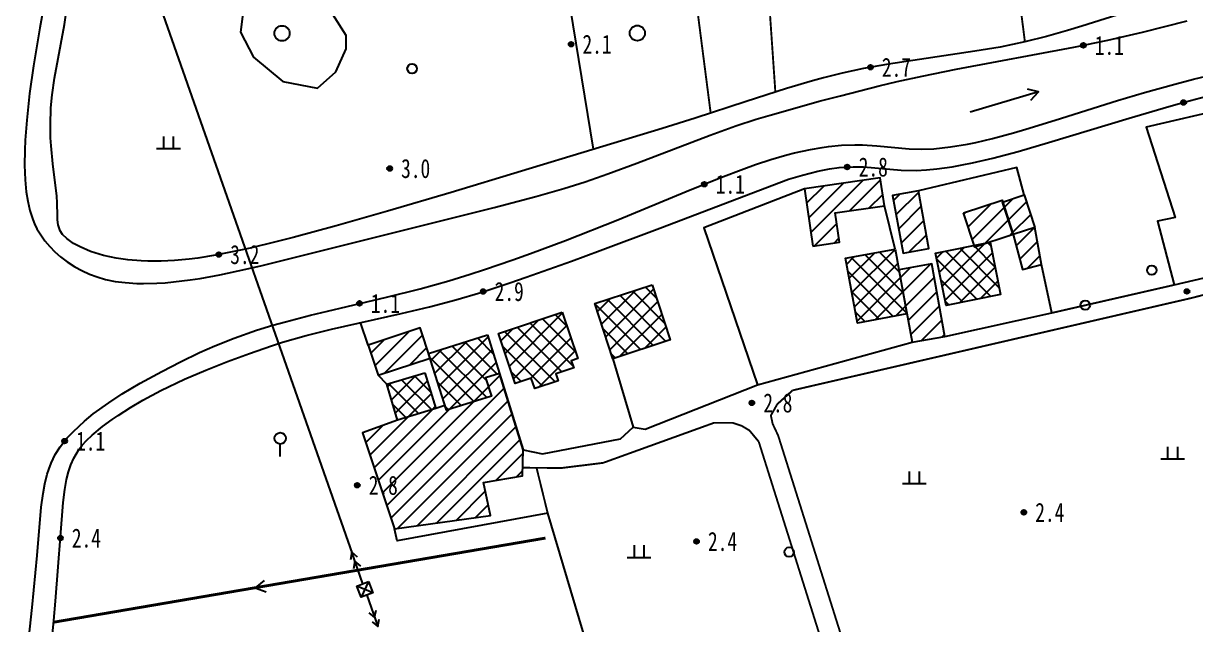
# Model space of a CAD drawing. Header units: metres. Extents: x 494039 to 619385, y 3351420 to 3402703.
# Drawn here: x 584954.8 to 585201.3, y 3394730.4 to 3394856.7 of the extents above; entities that cross this region are included whole.
import ezdxf
from ezdxf.enums import TextEntityAlignment as Align

# ---------------------------------------------------------------- set-up
doc = ezdxf.new("R2010")
doc.units = ezdxf.units.M
for name, pattern in [('2450', [0]), ('8521', [0]), ('9610', [0])]:
    doc.linetypes.add(name, pattern=pattern)
for name, color, linetype in [('210100', 130, 'Continuous'), ('220200', 130, 'Continuous'), ('261301', 141, 'Continuous'), ('310300', 8, 'Continuous'), ('310500', 8, 'Continuous'), ('380202', 8, '2450'), ('420500', 8, 'Continuous'), ('510301', 8, 'Continuous'), ('510303', 8, 'Continuous'), ('541000', 8, 'Continuous'), ('720100', 8, 'Continuous'), ('760201', 8, '8521'), ('810100', 8, '9610'), ('810200', 8, 'Continuous'), ('810302', 8, 'Continuous'), ('810401', 8, 'Continuous'), ('810501', 8, 'Continuous')]:
    doc.layers.add(name, color=color, linetype=linetype)
pattern_1 = [(45, (0, 0), (-1.767766953, 1.767766953), []), (135, (0, 0), (-1.767766953, -1.767766953), [])]
pattern_2 = [(45, (0, 0), (-1.767766953, 1.767766953), [])]

# ---------------------------------------------------------------- blocks, each defined once
blk = doc.blocks.new('gc170')
at = {"linetype": 'Continuous'}
blk.add_circle((0, 0), 0.5, dxfattribs=at)
blk = doc.blocks.new('gu')
at = {"flags": 128}
for points in [[(3.75, 0), (-3.75, 0)], [(2.71, -0.6), (3.75, 0), (3.75, 0), (2.71, 0.6)]]:
    blk.add_lwpolyline(points, dxfattribs=at)
blk = doc.blocks.new('p_point')
for radius in [0.25, 0.2, 0.15, 0.1, 0.05]:
    blk.add_circle((0, 0), radius)
blk.add_point((0, 0))
blk = doc.blocks.new('vm')
at = {"linetype": 'Continuous'}
for p, q in [((-0.5, 0), (-0.5, 1.3)), ((0.5, 1.3), (0.5, 0)), ((1.25, 0), (-1.25, 0))]:
    blk.add_line(p, q, dxfattribs=at)
blk = doc.blocks.new('gc325')
blk.add_line((0, 0), (0, 1.3))
blk.add_circle((0, 1.9), 0.6)
blk = doc.blocks.new('v1')
blk.add_circle((0, 0), 0.8)
blk = doc.blocks.new('gc013a')
at = {"linetype": 'Continuous'}
blk.add_line((0.5, 0), (4, 0), dxfattribs=at)
at = {"linetype": 'Continuous', "flags": 128}
for points in [[(2.31, -0.4), (3, 0), (2.31, 0.4)], [(3.31, -0.4), (4, 0), (3.31, 0.4)]]:
    blk.add_lwpolyline(points, dxfattribs=at)
blk = doc.blocks.new('1-3&1-4')
at = {"layer": '310300', "linetype": 'Continuous'}
h = blk.add_hatch(dxfattribs=at)
h.set_pattern_fill('ANSI31', color=8, scale=20, style=0)
h.set_pattern_definition(pattern_2)
h.paths.add_polyline_path([(585120.8235, 3394809.8883), (585126.4326, 3394810.7102), (585125.5294, 3394816.874), (585135.8547, 3394818.3869), (585134.9936, 3394824.2642), (585119.0592, 3394821.9294)])
h = blk.add_hatch(dxfattribs=at)
h.set_pattern_fill('ANSI31', color=8, scale=20, style=0)
h.set_pattern_definition(pattern_2)
h.paths.add_polyline_path([(585143.0245, 3394821.5215), (585137.5977, 3394820.5349), (585139.8055, 3394808.3905), (585145.2323, 3394809.3771)])
h = blk.add_hatch(dxfattribs=at)
h.set_pattern_fill('ANSI31', color=8, scale=20, style=0)
h.set_pattern_definition(pattern_2)
h.paths.add_polyline_path([(585162.9568, 3394812.3377), (585160.7296, 3394819.1483), (585165.2852, 3394820.6381), (585167.5124, 3394813.8275)])
h = blk.add_hatch(dxfattribs=at)
h.set_pattern_fill('ANSI31', color=8, scale=20, style=0)
h.set_pattern_definition(pattern_2)
h.paths.add_polyline_path([(585152.4987, 3394816.9041), (585160.5974, 3394819.5525), (585162.9568, 3394812.3377), (585154.8581, 3394809.6893)])
h = blk.add_hatch(dxfattribs=at)
h.set_pattern_fill('ANSI31', color=8, scale=20, style=0)
h.set_pattern_definition(pattern_2)
h.paths.add_polyline_path([(585162.9568, 3394812.3377), (585164.905, 3394804.9741), (585168.8903, 3394806.0285), (585167.5124, 3394813.8275)])
h = blk.add_hatch(dxfattribs=at)
h.set_pattern_fill('ANSI31', color=8, scale=20, style=0)
h.set_pattern_definition(pattern_2)
h.paths.add_polyline_path([(585141.6964, 3394789.6813), (585148.5853, 3394790.9337), (585145.8145, 3394806.1746), (585138.9256, 3394804.9222)])
h = blk.add_hatch(dxfattribs=at)
h.set_pattern_fill('ANSI31', color=8, scale=20, style=0)
h.set_pattern_definition(pattern_2)
h.paths.add_polyline_path([(585029.3958, 3394782.7507), (585040.3262, 3394786.3631), (585038.2245, 3394792.7222), (585027.2942, 3394789.1099)])
h = blk.add_hatch(dxfattribs=at)
h.set_pattern_fill('ANSI31', color=8, scale=20, style=0)
h.set_pattern_definition(pattern_2)
h.paths.add_polyline_path([(585033.5053, 3394773.3449), (585026.1427, 3394770.6759), (585032.8632, 3394750.4855), (585053.0472, 3394753.2792), (585051.5607, 3394760.2538), (585059.7913, 3394761.5954), (585059.9373, 3394767.0677), (585054.9518, 3394783.1315), (585052.0203, 3394782.203), (585053.2289, 3394778.3872), (585043.7984, 3394775.4002), (585043.4746, 3394776.4228), (585041.5304, 3394775.7512)])
at = {"layer": '310500', "linetype": 'Continuous'}
h = blk.add_hatch(dxfattribs=at)
h.set_pattern_fill('ANSI37', color=8, scale=20, style=0)
h.set_pattern_definition(pattern_1)
h.paths.add_polyline_path([(585158.0849, 3394810.712), (585160.282, 3394799.7264), (585148.8302, 3394797.4361), (585146.6331, 3394808.4217)])
h = blk.add_hatch(dxfattribs=at)
h.set_pattern_fill('ANSI37', color=8, scale=20, style=0)
h.set_pattern_definition(pattern_1)
h.paths.add_polyline_path([(585138.1429, 3394809.2274), (585140.6138, 3394795.636), (585130.1887, 3394793.7408), (585127.7178, 3394807.3322)])
h = blk.add_hatch(dxfattribs=at)
h.set_pattern_fill('ANSI37', color=8, scale=20, style=0)
h.set_pattern_definition(pattern_1)
h.paths.add_polyline_path([(585087.0342, 3394801.7371), (585090.8011, 3394790.1737), (585078.7433, 3394786.2457), (585074.9764, 3394797.809)])
h = blk.add_hatch(dxfattribs=at)
h.set_pattern_fill('ANSI37', color=8, scale=20, style=0)
h.set_pattern_definition(pattern_1)
h.paths.add_polyline_path([(585068.143, 3394796.0225), (585071.3923, 3394786.2797), (585070.0282, 3394785.8248), (585070.5348, 3394784.3058), (585066.7707, 3394783.0505), (585067.2582, 3394781.5887), (585062.3645, 3394779.9567), (585061.6218, 3394782.1836), (585058.2261, 3394781.0511), (585054.7255, 3394791.5477)])
h = blk.add_hatch(dxfattribs=at)
h.set_pattern_fill('ANSI37', color=8, scale=20, style=0)
h.set_pattern_definition(pattern_1)
h.paths.add_polyline_path([(585052.3793, 3394791.2534), (585054.9518, 3394783.1315), (585052.0203, 3394782.203), (585053.2289, 3394778.3872), (585043.7984, 3394775.4002), (585040.0174, 3394787.338)])
h = blk.add_hatch(dxfattribs=at)
h.set_pattern_fill('ANSI37', color=8, scale=20, style=0)
h.set_pattern_definition(pattern_1)
h.paths.add_polyline_path([(585039.2657, 3394783.3038), (585041.5304, 3394775.7512), (585033.5053, 3394773.3449), (585031.2407, 3394780.8974)])
at = {"layer": '210100', "color": 141, "linetype": 'Continuous', "flags": 128}
for points, elevation in [([(584959.2052, 3394860.7713), (584958.3029, 3394855.744), (584956.9807, 3394847.7908), (584956.1412, 3394841.9279), (584955.5259, 3394836.3562), (584955.2206, 3394832.1677), (584955.1286, 3394830.071), (584955.0868, 3394826.9396), (584955.1183, 3394825.3858), (584955.1917, 3394823.8437), (584955.4253, 3394821.3087), (584955.7343, 3394819.3221), (584956.1776, 3394817.3838), (584956.7854, 3394815.5062), (584957.1621, 3394814.5948), (584957.6828, 3394813.5386), (584958.4652, 3394812.2422), (584959.3664, 3394811.0026), (584960.37, 3394809.8237), (584961.4617, 3394808.7111), (584962.6295, 3394807.6717), (584964.0217, 3394806.6009), (584965.6224, 3394805.5637), (584967.1385, 3394804.7389), (584968.7025, 3394804.025), (584970.3062, 3394803.4242), (584972.1135, 3394802.8989), (584974.1497, 3394802.4858), (584976.2156, 3394802.2219), (584978.6526, 3394802.068), (584980.0542, 3394802.0425), (584982.8683, 3394802.105), (584984.6295, 3394802.2106), (584986.3885, 3394802.3609), (584989.8899, 3394802.7829), (584991.9803, 3394803.1064), (584996.126, 3394803.8697), (585001.6049, 3394805.0497), (585005.0116, 3394805.8463), (585053.7822, 3394818.0401), (585062.5923, 3394820.3552), (585068.4303, 3394822.0102), (585072.9752, 3394823.4293), (585077.724, 3394825.074), (585083.7865, 3394827.325), (585099.2371, 3394833.2161), (585104.6502, 3394835.1472), (585108.9257, 3394836.5404), (585111.8547, 3394837.4301), (585118.481, 3394839.3196), (585122.1767, 3394840.3232), (585126.6208, 3394841.4956), (585134.7905, 3394843.5588), (585138.5145, 3394844.4505), (585143.7891, 3394845.6338), (585150.9517, 3394847.0731), (585175.6959, 3394851.664), (585182.8468, 3394853.1382), (585190.1651, 3394854.8635), (585199.5331, 3394857.2635)], 1.2211), ([(584954.4001, 3394713.133), (584956.6535, 3394733.953), (584957.7031, 3394744.8995), (584958.578, 3394755.0714), (584958.9533, 3394757.8925), (584959.3402, 3394759.9658), (584959.8497, 3394761.9863), (584960.1603, 3394762.972), (584960.6417, 3394764.256), (584961.53, 3394766.1066), (584962.5555, 3394767.7297), (584964.0456, 3394769.6035), (584965.3303, 3394770.9718), (584967.6662, 3394773.1298), (584969.5024, 3394774.6232), (584972.788, 3394776.9937), (584975.6266, 3394778.8272), (584979.409, 3394781.0734), (584983.9545, 3394783.585), (584987.8732, 3394785.6089), (584991.842, 3394787.5188), (584995.0554, 3394788.95), (584999.1269, 3394790.59), (585003.8251, 3394792.2157), (585007.2972, 3394793.272), (585009.9198, 3394794.0106), (585015.1999, 3394795.3882), (585018.7377, 3394796.2559), (585031.1588, 3394799.1879), (585038.2335, 3394800.9381), (585044.2561, 3394802.5925), (585048.7729, 3394803.9791), (585051.7667, 3394804.9569), (585057.723, 3394807.0091), (585061.4296, 3394808.3429), (585068.8156, 3394811.1018), (585079.8416, 3394815.4401), (585094.2036, 3394821.4032), (585101.4427, 3394824.3217), (585106.2991, 3394826.1512), (585108.7413, 3394827.0118), (585112.0168, 3394828.0843), (585115.3201, 3394829.0486), (585116.9845, 3394829.481), (585120.3446, 3394830.2241), (585122.7501, 3394830.6331), (585124.1209, 3394830.8166), (585126.8777, 3394831.0732), (585129.6461, 3394831.1691), (585131.2656, 3394831.1428), (585134.3065, 3394830.9421), (585141.0582, 3394830.3298), (585143.5723, 3394830.2575), (585146.246, 3394830.3577), (585148.0224, 3394830.5134), (585149.7946, 3394830.7304), (585153.3284, 3394831.3196), (585155.0908, 3394831.6794), (585158.6083, 3394832.5032), (585162.9946, 3394833.684), (585165.6221, 3394834.4515), (585171.7444, 3394836.3508), (585184.8482, 3394840.5244), (585190.5625, 3394842.2034), (585196.9152, 3394843.9262), (585200.8904, 3394844.9449), (585208.8559, 3394846.8717)], 1.1752)]:
    blk.add_lwpolyline(points, dxfattribs=dict(at, elevation=elevation))
at = {"layer": '220200', "color": 141, "linetype": 'Continuous', "const_width": 0.6, "elevation": 2.8282, "flags": 128}
blk.add_lwpolyline([(585064.5981, 3394748.5503), (584961.1548, 3394730.8666)], dxfattribs=at)
at = {"layer": '310300', "color": 8, "linetype": 'Continuous', "flags": 128}
for points, elevation in [([(585120.8235, 3394809.8883), (585126.4326, 3394810.7102), (585125.5294, 3394816.874), (585135.8547, 3394818.3869), (585134.9936, 3394824.2642), (585119.0592, 3394821.9294)], 6.1831), ([(585152.4987, 3394816.9041), (585160.5974, 3394819.5525), (585162.9568, 3394812.3377), (585154.8581, 3394809.6893)], 7.7465), ([(585162.9568, 3394812.3377), (585164.905, 3394804.9741), (585168.8903, 3394806.0285), (585167.5124, 3394813.8275)], 6.4064), ([(585029.3958, 3394782.7507), (585040.3262, 3394786.3631), (585038.2245, 3394792.7222), (585027.2942, 3394789.1099)], 6.028), ([(585033.5053, 3394773.3449), (585026.1427, 3394770.6759), (585032.8632, 3394750.4855), (585053.0472, 3394753.2792), (585051.5607, 3394760.2538), (585059.7913, 3394761.5954), (585059.9373, 3394767.0677), (585054.9518, 3394783.1315), (585052.0203, 3394782.203), (585053.2289, 3394778.3872), (585043.7984, 3394775.4002), (585043.4746, 3394776.4228), (585041.5304, 3394775.7512)], 5.6558)]:
    blk.add_lwpolyline(points, close=True, dxfattribs=dict(at, elevation=elevation))
for points in [[(585143.0245, 3394821.5215), (585137.5977, 3394820.5349), (585139.8055, 3394808.3905), (585145.2323, 3394809.3771)], [(585162.9568, 3394812.3377), (585160.7296, 3394819.1483), (585165.2852, 3394820.6381), (585167.5124, 3394813.8275)], [(585141.6964, 3394789.6813), (585148.5853, 3394790.9337), (585145.8145, 3394806.1746), (585138.9256, 3394804.9222)]]:
    blk.add_lwpolyline(points, close=True, dxfattribs=at)
at = {"layer": '310500', "color": 8, "linetype": 'Continuous', "flags": 128}
for points, elevation in [([(585158.0849, 3394810.712), (585160.282, 3394799.7264), (585148.8302, 3394797.4361), (585146.6331, 3394808.4217)], 14.4723), ([(585138.1429, 3394809.2274), (585140.6138, 3394795.636), (585130.1887, 3394793.7408), (585127.7178, 3394807.3322)], 11.5688), ([(585087.0342, 3394801.7371), (585090.8011, 3394790.1737), (585078.7433, 3394786.2457), (585074.9764, 3394797.809)], 14.3142), ([(585068.143, 3394796.0225), (585071.3923, 3394786.2797), (585070.0282, 3394785.8248), (585070.5348, 3394784.3058), (585066.7707, 3394783.0505), (585067.2582, 3394781.5887), (585062.3645, 3394779.9567), (585061.6218, 3394782.1836), (585058.2261, 3394781.0511), (585054.7255, 3394791.5477)], 14.947), ([(585052.3793, 3394791.2534), (585054.9518, 3394783.1315), (585052.0203, 3394782.203), (585053.2289, 3394778.3872), (585043.7984, 3394775.4002), (585040.0174, 3394787.338)], 11.8201), ([(585039.2657, 3394783.3038), (585041.5304, 3394775.7512), (585033.5053, 3394773.3449), (585031.2407, 3394780.8974)], 10.1823)]:
    blk.add_lwpolyline(points, close=True, dxfattribs=dict(at, elevation=elevation))
at = {"layer": '380202', "color": 8, "linetype": '2450', "flags": 128}
for points, elevation in [([(585207.8144, 3394838.8228), (585190.9209, 3394834.8604), (585197.0106, 3394815.8758), (585193.2904, 3394815.1529), (585196.7977, 3394801.7415), (585219.0057, 3394806.9691), (585221.4129, 3394809.086)], 5.7568), ([(585165.2852, 3394820.6381), (585163.7233, 3394826.4412), (585143.0245, 3394821.5215)], 5.7316), ([(585119.0592, 3394821.9294), (585097.8767, 3394813.7696), (585109.1899, 3394780.7458), (585141.6964, 3394789.6813)], 5.7568), ([(585138.1429, 3394809.2274), (585135.8547, 3394818.3869)], 5.7316), ([(585148.5853, 3394790.9337), (585171.0935, 3394795.8637), (585168.8903, 3394806.0285)], 5.7568), ([(585078.7433, 3394786.2457), (585083.0493, 3394771.8841), (585085.5969, 3394771.4201), (585109.1899, 3394780.7458)], 5.7568), ([(585080.6459, 3394683.3586), (585085.6232, 3394684.777), (585065.067, 3394753.7844), (585033.4326, 3394747.9599), (585032.8632, 3394750.4855)], 3.3636)]:
    blk.add_lwpolyline(points, dxfattribs=dict(at, elevation=elevation))
blk.add_lwpolyline([(585054.9518, 3394783.1315), (585059.9373, 3394767.0677), (585063.9514, 3394766.2573), (585080.3416, 3394769.3806), (585083.0493, 3394771.8841)], dxfattribs=at)
at = {"layer": '420500', "color": 8, "linetype": 'Continuous', "const_width": 0.4, "elevation": 3.4024, "flags": 128}
for points in [[(585116.5716, 3394779.5908), (585200.5098, 3394799.0095), (585242.1837, 3394809.8258)], [(585171.0935, 3394795.8637), (585196.7977, 3394801.7415)]]:
    blk.add_lwpolyline(points, dxfattribs=at)
at = {"layer": '420500', "color": 8, "linetype": 'Continuous', "const_width": 0.4, "flags": 128}
for points in [[(585116.5716, 3394779.5908), (585113.3392, 3394776.6852), (585111.9977, 3394774.313), (585112.364, 3394772.5641), (585113.5254, 3394770.101)], [(585059.8376, 3394763.3289), (585068.0486, 3394763.2829), (585076.7128, 3394764.3516), (585100.0125, 3394772.7575), (585103.9579, 3394772.7603), (585105.8538, 3394772.1375), (585107.4769, 3394771.1769), (585109.4389, 3394768.8125)], [(585109.4389, 3394768.8125), (585122.3729, 3394727.7907), (585132.3216, 3394696.4667)], [(585113.5254, 3394770.101), (585126.4581, 3394729.0834), (585145.2572, 3394669.8932), (585188.5118, 3394534.0234), (585200.0648, 3394496.3944)]]:
    blk.add_lwpolyline(points, dxfattribs=at)
at = {"layer": '510303', "color": 8, "linetype": 'Continuous'}
for p, q in [((585027.3576, 3394739.403), (585025.8786, 3394736.1125)), ((585028.2711, 3394737.0356), (585024.9652, 3394738.4798))]:
    blk.add_line(p, q, dxfattribs=at)
at = {"layer": '510303', "color": 8, "linetype": 'Continuous', "elevation": 3.0467, "flags": 128}
blk.add_lwpolyline([(585027.3576, 3394739.403), (585028.2711, 3394737.0356), (585025.8786, 3394736.1125), (585024.9652, 3394738.4798)], close=True, dxfattribs=at)
at = {"layer": '541000', "color": 8, "linetype": 'Continuous'}
blk.add_line((584916.5034, 3395050.9747), (585023.9648, 3394745.3049), dxfattribs=at)
at = {"layer": '760201', "color": 8, "linetype": '8521', "flags": 128}
blk.add_lwpolyline([(585624.489, 3395066.4554), (585617.4071, 3395064.4583), (585610.3005, 3395062.5432), (585598.9346, 3395059.7529), (585594.2469, 3395058.5301), (585591.1507, 3395057.6171), (585589.6157, 3395057.1165), (585588.0917, 3395056.5786), (585586.0807, 3395055.7907), (585584.0991, 3395054.9039), (585582.6364, 3395054.1596), (585581.4077, 3395053.4628), (585579.2639, 3395052.0697), (585577.9023, 3395051.0465), (585576.0001, 3395049.3723), (585574.8515, 3395048.1614), (585573.8222, 3395046.8708), (585573.3596, 3395046.194), (585572.5549, 3395044.7727), (585572.2547, 3395044.1129), (585571.7491, 3395042.7456), (585571.2896, 3395041.0912), (585570.8454, 3395038.9136), (585570.3672, 3395035.6566), (585569.9929, 3395031.7421), (585569.774, 3395027.8232), (585569.6474, 3395022.5942), (585569.6369, 3395019.3251), (585569.6669, 3395016.0561), (585569.8292, 3395009.5211), (585569.9822, 3395005.7828), (585570.3955, 3394998.6799), (585570.6729, 3394994.8954), (585571.2593, 3394988.2761), (585571.8393, 3394983.0769), (585572.6178, 3394977.148), (585572.9847, 3394973.6135), (585573.1201, 3394971.0392), (585573.0992, 3394968.7828), (585572.9435, 3394966.8451), (585572.7174, 3394965.3513), (585572.278, 3394963.4156), (585571.538, 3394961.1576), (585570.9136, 3394959.7188), (585570.1797, 3394958.3551), (585569.2987, 3394957.0462), (585568.1897, 3394955.7382), (585567.5862, 3394955.1293), (585566.2949, 3394953.9894), (585564.183, 3394952.4436), (585562.6824, 3394951.5018), (585561.5182, 3394950.8337), (585560.3268, 3394950.1935), (585557.8808, 3394948.9818), (585554.1162, 3394947.289), (585543.7117, 3394942.9223), (585538.5064, 3394940.7795), (585531.0175, 3394937.7836), (585525.8141, 3394935.8107), (585521.2088, 3394934.1931), (585516.4628, 3394932.687), (585513.8046, 3394931.8997), (585508.4504, 3394930.4093), (585503.0479, 3394929.0235), (585497.5871, 3394927.7589), (585494.3736, 3394927.0975), (585487.0764, 3394925.745), (585483.0097, 3394924.9004), (585480.3489, 3394924.2301), (585477.7517, 3394923.425), (585475.2427, 3394922.4334), (585473.241, 3394921.4185), (585472.1054, 3394920.7215), (585467.9276, 3394917.848), (585466.0962, 3394916.7194), (585464.2152, 3394915.685), (585462.2844, 3394914.7632), (585461.2997, 3394914.3514), (585459.6959, 3394913.7715), (585457.761, 3394913.2236), (585456.58, 3394912.96), (585454.1832, 3394912.5617), (585452.9713, 3394912.4212), (585450.5297, 3394912.2467), (585448.0752, 3394912.2054), (585445.6206, 3394912.2927), (585443.1788, 3394912.5109), (585441.9667, 3394912.6717), (585439.2095, 3394913.1856), (585437.07, 3394913.7359), (585435.6602, 3394914.1579), (585432.5207, 3394915.2122), (585425.9379, 3394917.5257), (585423.4906, 3394918.2648), (585422.0787, 3394918.6275), (585419.3334, 3394919.1767), (585417.9465, 3394919.3878), (585415.1508, 3394919.7076), (585411.6261, 3394919.9543), (585409.5009, 3394920.0383), (585404.8839, 3394920.0941), (585400.4806, 3394919.9938), (585397.7324, 3394919.7918), (585396.4742, 3394919.6439), (585394.3967, 3394919.2981), (585392.5687, 3394918.8647), (585391.5167, 3394918.5593), (585390.4731, 3394918.2188), (585388.4112, 3394917.443), (585385.3846, 3394916.0747), (585382.4471, 3394914.4965), (585379.6177, 3394912.7295), (585377.5104, 3394911.2272), (585375.2808, 3394909.4336), (585372.5277, 3394907.0008), (585367.7111, 3394902.6165), (585366.4817, 3394901.56), (585364.5893, 3394900.0423), (585362.9506, 3394898.8619), (585361.0354, 3394897.6667), (585359.4173, 3394896.8073), (585357.7482, 3394896.0461), (585355.6902, 3394895.2695), (585354.6373, 3394894.937), (585352.5048, 3394894.3691), (585349.6208, 3394893.7591), (585340.8827, 3394892.2298), (585337.5822, 3394891.4759), (585335.0683, 3394890.7402), (585333.4077, 3394890.1922), (585325.5876, 3394887.3444), (585322.2797, 3394886.2124), (585319.7719, 3394885.4714), (585318.5052, 3394885.1516), (585315.9641, 3394884.6484), (585313.7311, 3394884.3628), (585311.4817, 3394884.2124), (585308.6967, 3394884.2152), (585306.0455, 3394884.4038), (585304.4585, 3394884.5844), (585300.7639, 3394885.1388), (585291.8199, 3394886.6984), (585288.6675, 3394887.12), (585286.0405, 3394887.3364), (585283.9384, 3394887.3845), (585282.887, 3394887.3564), (585280.6714, 3394887.1719), (585278.2594, 3394886.8054), (585275.6602, 3394886.2549), (585272.2756, 3394885.3456), (585270.4479, 3394884.7807), (585266.834, 3394883.5473), (585262.0736, 3394881.7595), (585249.0859, 3394876.6249), (585244.9225, 3394875.0971), (585240.7356, 3394873.7247), (585235.9148, 3394872.3355), (585230.2436, 3394870.8561), (585209.0552, 3394865.7052), (585202.5719, 3394863.9817), (585195.8717, 3394861.9827), (585177.3646, 3394856.0876), (585174.3941, 3394855.1886), (585169.9203, 3394853.9169), (585165.4124, 3394852.7886), (585160.1803, 3394851.7278), (585154.9069, 3394850.8398), (585136.748, 3394848.1252), (585131.4828, 3394847.2015), (585126.9636, 3394846.2449), (585123.0551, 3394845.2557), (585120.7224, 3394844.6092), (585115.3042, 3394842.9972), (585106.8288, 3394840.2994), (585096.0595, 3394836.792), (585089.1207, 3394834.603)], dxfattribs=at)
for points, elevation in [([(584961.8625, 3394820.4109), (584961.0039, 3394827.2162), (584960.6597, 3394830.9539), (584960.5588, 3394832.6506), (584960.4976, 3394835.3612), (584960.6309, 3394838.9534), (584960.8919, 3394841.6842), (584961.3998, 3394845.1888), (584963.4585, 3394856.4758), (584964.2328, 3394861.9245), (584964.9, 3394868.0092), (584966.2826, 3394882.2204)], 2.5761), ([(585115.7124, 3394823.9824), (585118.6592, 3394824.833), (585121.8591, 3394825.6558), (585124.331, 3394826.1489), (585126.3184, 3394826.4134), (585129.2883, 3394826.5699), (585131.4973, 3394826.5228), (585139.3837, 3394825.8652), (585142.5448, 3394825.8177), (585144.714, 3394825.9273), (585146.8751, 3394826.1325), (585150.1039, 3394826.5868), (585152.2496, 3394826.9691), (585154.3908, 3394827.4032), (585158.6626, 3394828.3939), (585163.9879, 3394829.7983), (585170.3649, 3394831.6351), (585187.3439, 3394836.806), (585194.4487, 3394838.901), (585198.1269, 3394839.931), (585205.4924, 3394841.8886), (585212.8741, 3394843.7138), (585218.7979, 3394845.0548), (585221.769, 3394845.6711), (585226.2416, 3394846.5031), (585228.4873, 3394846.8663), (585231.2462, 3394847.2498), (585235.303, 3394847.6777), (585237.3391, 3394847.8373), (585241.4212, 3394848.0549), (585245.5105, 3394848.1363), (585249.6005, 3394848.0678), (585253.1745, 3394847.8625), (585256.2308, 3394847.5543), (585259.4487, 3394847.0684), (585262.1445, 3394846.5157), (585264.5593, 3394845.8874), (585265.7496, 3394845.5234), (585267.6244, 3394844.8638), (585268.7335, 3394844.4162), (585270.3777, 3394843.6679), (585272.3844, 3394842.6241), (585274.7276, 3394841.2359), (585277.0055, 3394839.7231), (585279.2207, 3394838.1048), (585282.4246, 3394835.5094), (585284.4755, 3394833.6804), (585287.2992, 3394830.9102), (585289.352, 3394828.6849), (585291.3208, 3394826.3926), (585293.6884, 3394823.4533), (585296.4232, 3394819.8426), (585299.0677, 3394816.1625), (585302.0595, 3394811.7998), (585305.3652, 3394806.7346), (585307.7582, 3394802.8789), (585310.827, 3394797.6171), (585313.891, 3394792.0265), (585318.0468, 3394784.1186), (585324.491, 3394771.6486), (585329.2751, 3394762.6595), (585331.759, 3394758.2347), (585333.0386, 3394756.0507), (585335.7049, 3394751.7629), (585337.1084, 3394749.6718), (585338.5732, 3394747.6267), (585340.113, 3394745.6377), (585341.2631, 3394744.2594), (585343.2637, 3394742.0246), (585345.7669, 3394739.419), (585347.4779, 3394737.7127), (585353.561, 3394731.8029), (585356.5604, 3394728.8082), (585359.0497, 3394726.1735), (585361.0334, 3394723.9034), (585363.4534, 3394720.8293), (585365.4075, 3394718.0988), (585368.1745, 3394713.8792), (585370.4965, 3394710.0329), (585372.7011, 3394706.1155), (585373.7586, 3394704.1331), (585375.9235, 3394699.813), (585377.7869, 3394695.7585), (585381.6218, 3394686.9565), (585384.0067, 3394681.7127), (585386.8536, 3394675.8212), (585393.7639, 3394661.8233), (585395.728, 3394657.6606), (585399.1604, 3394650.1196), (585402.867, 3394641.6921), (585407.8812, 3394629.8187), (585411.2634, 3394621.2563), (585413.0622, 3394616.3171), (585414.1806, 3394613.0888), (585419.0435, 3394598.4969), (585421.5539, 3394591.2376), (585423.9698, 3394584.865), (585425.2889, 3394581.7267), (585426.3473, 3394579.4028), (585427.1699, 3394577.7139), (585428.8138, 3394574.5645), (585431.1792, 3394570.374), (585434.5912, 3394564.7235), (585441.5517, 3394553.4747), (585443.5391, 3394550.0959), (585446.0245, 3394545.6292), (585450.0781, 3394537.8556), (585453.3065, 3394531.2941), (585457.0012, 3394523.3214), (585459.036, 3394518.6045), (585460.1248, 3394515.9185), (585461.2129, 3394512.9927), (585462.0225, 3394510.4874), (585462.6347, 3394508.1815), (585462.9743, 3394506.5485), (585463.1752, 3394505.3124), (585463.8307, 3394499.7879), (585464.1232, 3394497.8374), (585464.3834, 3394496.5248), (585464.9507, 3394494.2753), (585465.6905, 3394491.8977), (585466.4732, 3394489.7086), (585468.8742, 3394483.6504), (585471.3618, 3394476.9849)], 2.6013), ([(585089.1207, 3394834.603), (585044.7931, 3394821.1845), (585031.3538, 3394817.2178), (585020.5708, 3394814.1624), (585011.5532, 3394811.728), (585007.937, 3394810.7999), (585002.4988, 3394809.4861), (584999.7711, 3394808.8786), (584995.2073, 3394807.9713), (584991.5345, 3394807.3761), (584989.6884, 3394807.1366), (584986.624, 3394806.8495), (584983.8158, 3394806.7262), (584981.0011, 3394806.7387), (584979.5958, 3394806.7978), (584976.7988, 3394807.0299), (584974.3075, 3394807.3827), (584971.7006, 3394807.9322), (584969.8685, 3394808.4588), (584968.9652, 3394808.7716), (584966.7504, 3394809.7238), (584965.3934, 3394810.4676), (584963.9611, 3394811.4617), (584963.0748, 3394812.3487), (584962.585, 3394813.1158), (584962.4094, 3394813.5185), (584962.1611, 3394814.3739), (584962.0085, 3394815.4385), (584961.9636, 3394816.2301), (584961.9522, 3394818.9903), (584961.8625, 3394820.4109)], 3.0364), ([(584957.6403, 3394703.8608), (584959.5132, 3394716.4812), (584960.5708, 3394724.8048), (584961.2283, 3394731.2051), (584961.5876, 3394735.2833), (584963.1969, 3394756.0019), (584963.5174, 3394758.758), (584963.8911, 3394760.8457), (584964.3069, 3394762.4842), (584964.8095, 3394763.9637), (584965.405, 3394765.3155), (584966.3932, 3394767.0183), (584967.1594, 3394768.0387), (584968.1058, 3394769.0814), (584969.2825, 3394770.1888), (584971.492, 3394771.9971), (584973.4709, 3394773.4553), (584974.735, 3394774.3258), (584977.3165, 3394775.9839), (584979.9588, 3394777.5423), (584983.7426, 3394779.567), (584988.7164, 3394781.9226), (584993.2167, 3394783.8494), (584997.7693, 3394785.6569), (585002.3631, 3394787.3578), (585006.9949, 3394788.9441), (585009.3261, 3394789.686), (585014.2996, 3394791.1132), (585019.5961, 3394792.4372), (585034.2539, 3394795.7269), (585040.2327, 3394797.1288), (585045.7325, 3394798.5776), (585050.992, 3394800.1659), (585057.0829, 3394802.1764), (585060.5495, 3394803.3734), (585070.0524, 3394806.7677), (585076.085, 3394808.9747), (585088.6764, 3394813.6647), (585115.7124, 3394823.9824)], 3.0364)]:
    blk.add_lwpolyline(points, dxfattribs=dict(at, elevation=elevation))
at = {"layer": '810100', "color": 8, "linetype": '9610', "elevation": 3.5141, "flags": 128}
for points in [[(585042.7182, 3394929.1684), (585049.9727, 3394884.7874), (585065.4544, 3394886.4541), (585074.6509, 3394830.2356)], [(585027.2942, 3394789.1099), (585025.6971, 3394793.8324)], [(585031.2407, 3394780.8974), (585029.3958, 3394782.7507)]]:
    blk.add_lwpolyline(points, dxfattribs=at)
at = {"layer": '810100', "color": 8, "linetype": '9610', "elevation": 3.6928, "flags": 128}
blk.add_lwpolyline([(585008.7644, 3394867.6599), (585004.4912, 3394867.2229), (585001.3704, 3394862.0853), (585000.4685, 3394854.8622), (585003.2044, 3394849.583), (585009.3961, 3394844.4532), (585016.6427, 3394843.0896), (585020.5519, 3394846.4833), (585022.701, 3394851.3582), (585022.7256, 3394854.1246), (585017.5934, 3394862.286)], close=True, dxfattribs=at)
at = {"layer": '810200', "color": 8, "linetype": 'Continuous', "const_width": 0.4, "flags": 128}
blk.add_lwpolyline([(585086.6762, 3394935.8831), (585099.3303, 3394837.8881)], dxfattribs=at)
for points, elevation in [([(585112.9392, 3394842.241), (585110.2878, 3394880.6229), (585161.1393, 3394886.3336), (585165.4124, 3394852.7886)], 3.2335), ([(585065.067, 3394753.7844), (585062.7231, 3394763.3127)], 3.3822)]:
    blk.add_lwpolyline(points, dxfattribs=dict(at, elevation=elevation))
at = {"layer": '261301', "color": 141, "linetype": 'Continuous', "xscale": 2, "yscale": 2}
for p, rotation in [((585161.0907, 3394840.1524, 2.6597), 16.54129154542687), ((585010.9804, 3394739.3843, 3.0959), 189.7005963898643)]:
    blk.add_blockref('gu', p, dxfattribs=dict(at, rotation=rotation))
at = {"layer": '510301', "color": 8, "linetype": 'Continuous', "xscale": 2, "yscale": 2}
for p in [(585036.5468, 3394847.1853, 4.1293), (585192.091, 3394804.8294, 3.6162), (585178.1018, 3394797.4743, 3.6162), (585115.8419, 3394745.6176, 2.8651)]:
    blk.add_blockref('gc170', p, dxfattribs=at)
at = {"layer": '541000', "color": 8, "linetype": 'Continuous', "xscale": 2, "yscale": 2}
for p, rotation in [((585026.5288, 3394738.0118), 109.3696564660512), ((585026.7066, 3394737.5032), 289.1796820886319)]:
    blk.add_blockref('gc013a', p, dxfattribs=dict(at, rotation=rotation))
at = {"layer": '720100', "color": 8, "linetype": 'Continuous', "xscale": 2, "yscale": 2, "zscale": 2}
for p in [(585069.983, 3394852.3134, 2.0937), (585177.6943, 3394852.0768, 1.1), (585132.93, 3394847.4705, 2.6853), (585198.7794, 3394840.0686, 2.8639), (585031.8465, 3394826.2048, 3.0471), (585128.0665, 3394826.5223, 2.7746), (585098.0032, 3394822.9068, 1.1), (584995.9142, 3394808.1242, 3.1733), (585051.5148, 3394800.3648, 2.8639), (585199.4837, 3394800.3785, 2.8741), (585025.4894, 3394797.8701, 1.1), (585108.0001, 3394776.95, 2.8195), (584963.5035, 3394768.9283, 1.1), (585025.038, 3394759.6461, 2.7643), (585165.1798, 3394753.963, 2.3674), (584962.6115, 3394748.559, 2.38), (585096.3702, 3394747.8506, 2.3867)]:
    blk.add_blockref('p_point', p, dxfattribs=at)
at = {"layer": '810302', "color": 8, "linetype": 'Continuous', "xscale": 2, "yscale": 2}
for p in [(584985.3369, 3394830.3144, 3.5681), (585196.4777, 3394765.1067, 3.8025), (585142.1537, 3394759.9399, 3.8025), (585084.2883, 3394744.4324, 3.8025)]:
    blk.add_blockref('vm', p, dxfattribs=at)
at = {"layer": '810401', "color": 8, "linetype": 'Continuous', "xscale": 2, "yscale": 2}
blk.add_blockref('gc325', (585008.8354, 3394765.7125, 3.5681), dxfattribs=at)
at = {"layer": '810501', "color": 8, "linetype": 'Continuous', "xscale": 2, "yscale": 2}
for p in [(585009.2086, 3394854.6021, 3.5681), (585083.9159, 3394854.6498, 3.5681)]:
    blk.add_blockref('v1', p, dxfattribs=at)
at = {"layer": '720100', "color": 8, "width": 0.75}
for s, p in [('2.1', (585072.383, 3394852.3134, 2.0937)), ('1.1', (585180.0943, 3394852.0768, 1.1)), ('2.7', (585135.33, 3394847.4705, 2.6853)), ('3.0', (585034.2465, 3394826.2048, 3.0471)), ('2.8', (585130.4665, 3394826.5223, 2.7746)), ('1.1', (585100.4032, 3394822.9068, 1.1)), ('3.2', (584998.3142, 3394808.1242, 3.1733)), ('2.9', (585053.9148, 3394800.3648, 2.8639)), ('1.1', (585027.8894, 3394797.8701, 1.1)), ('2.8', (585110.4001, 3394776.95, 2.8195)), ('1.1', (584965.9035, 3394768.9283, 1.1)), ('2.8', (585027.438, 3394759.6461, 2.7643)), ('2.4', (585167.5798, 3394753.963, 2.3674)), ('2.4', (584965.0115, 3394748.559, 2.38)), ('2.4', (585098.7702, 3394747.8506, 2.3867))]:
    blk.add_text(s, height=4, dxfattribs=at).set_placement(p, align=Align.MIDDLE_LEFT)

msp = doc.modelspace()

# ---------------------------------------------------------------- block references
msp.add_blockref('1-3&1-4', (0, 0))

doc.saveas('drawing.dxf')
